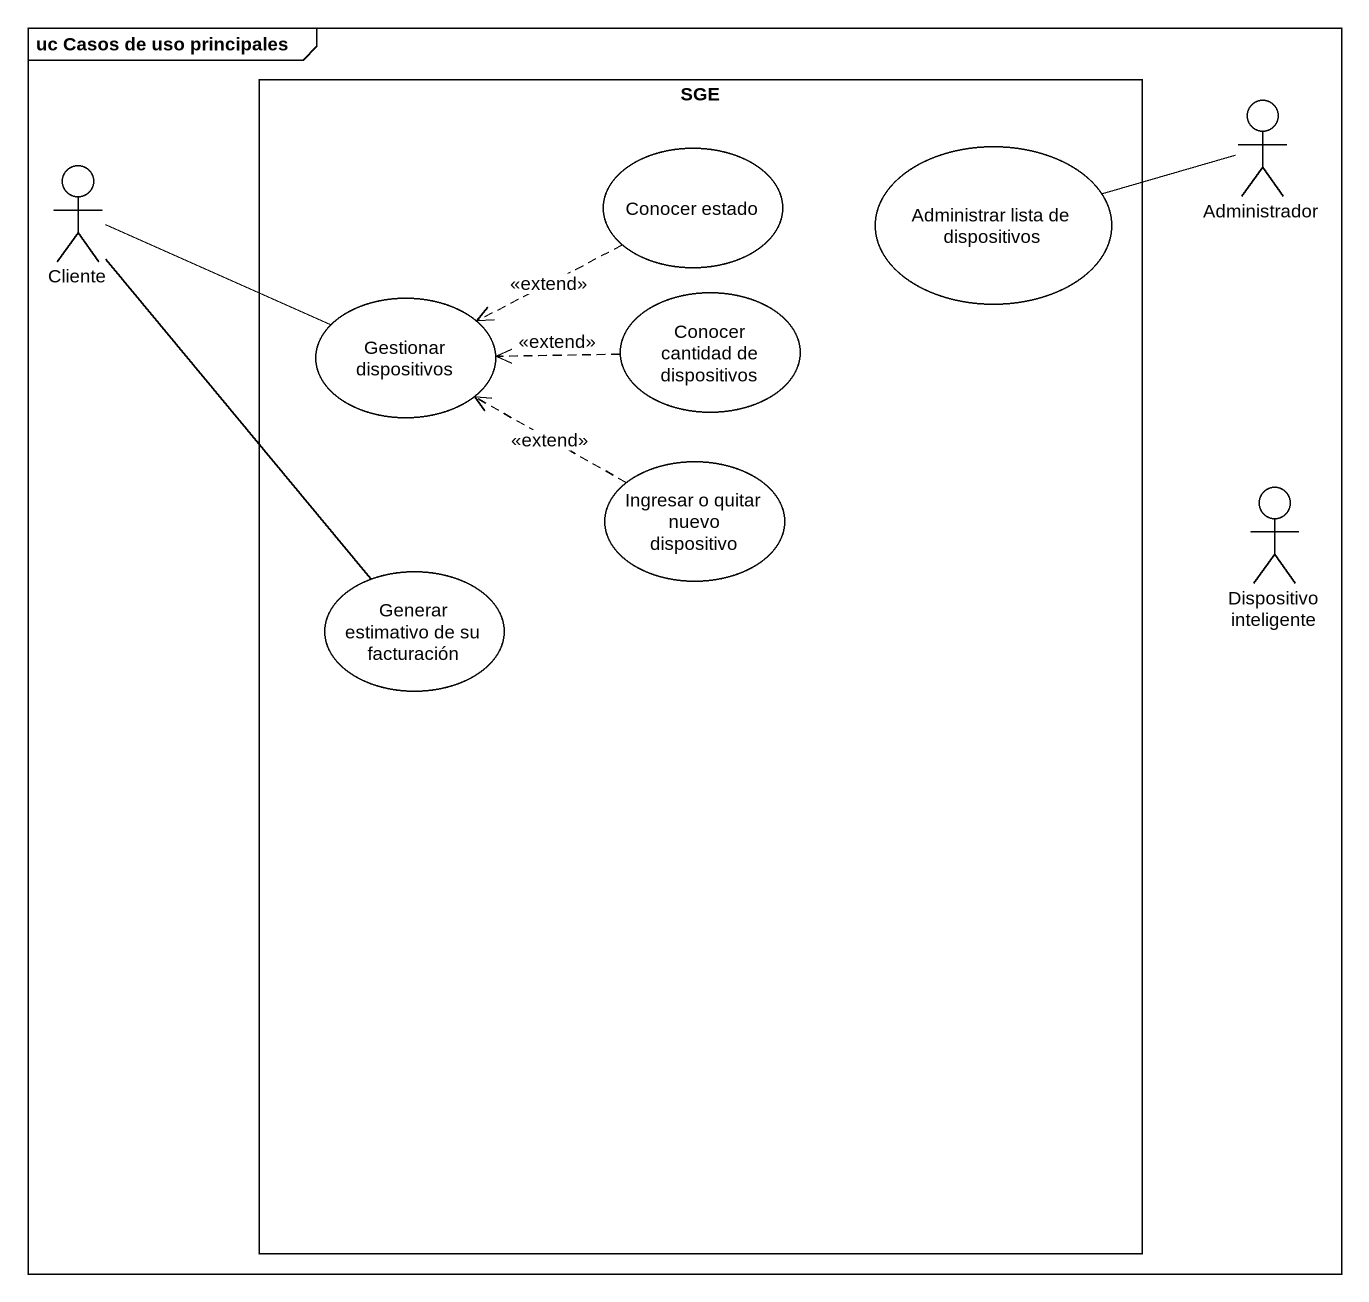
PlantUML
@startuml
mainframe uc Casos de uso principales
rectangle SGE {
  usecase "Conocer estado" as Conocer_estado
  usecase "Administrar lista de dispositivos" as Administrar_lista_de
  usecase "Gestionar dispositivos" as Gestionar_dispositivos
  usecase "Conocer cantidad de dispositivos" as Conocer_cantidad_de
  usecase "Ingresar o quitar nuevo dispositivo" as Ingresar_o_quitar_nuevo
  usecase "Generar estimativo de su facturación" as Generar_estimativo_de_su
}
actor Cliente
actor Administrador
actor "Dispositivo inteligente" as Dispositivo_inteligente
Cliente -right- Gestionar_dispositivos
Cliente -- Generar_estimativo_de_su
Conocer_estado .left.> Gestionar_dispositivos : <<extend>>
Administrador -left- Administrar_lista_de
Conocer_cantidad_de .left.> Gestionar_dispositivos : <<extend>>
Ingresar_o_quitar_nuevo .left.> Gestionar_dispositivos : <<extend>>
@enduml
